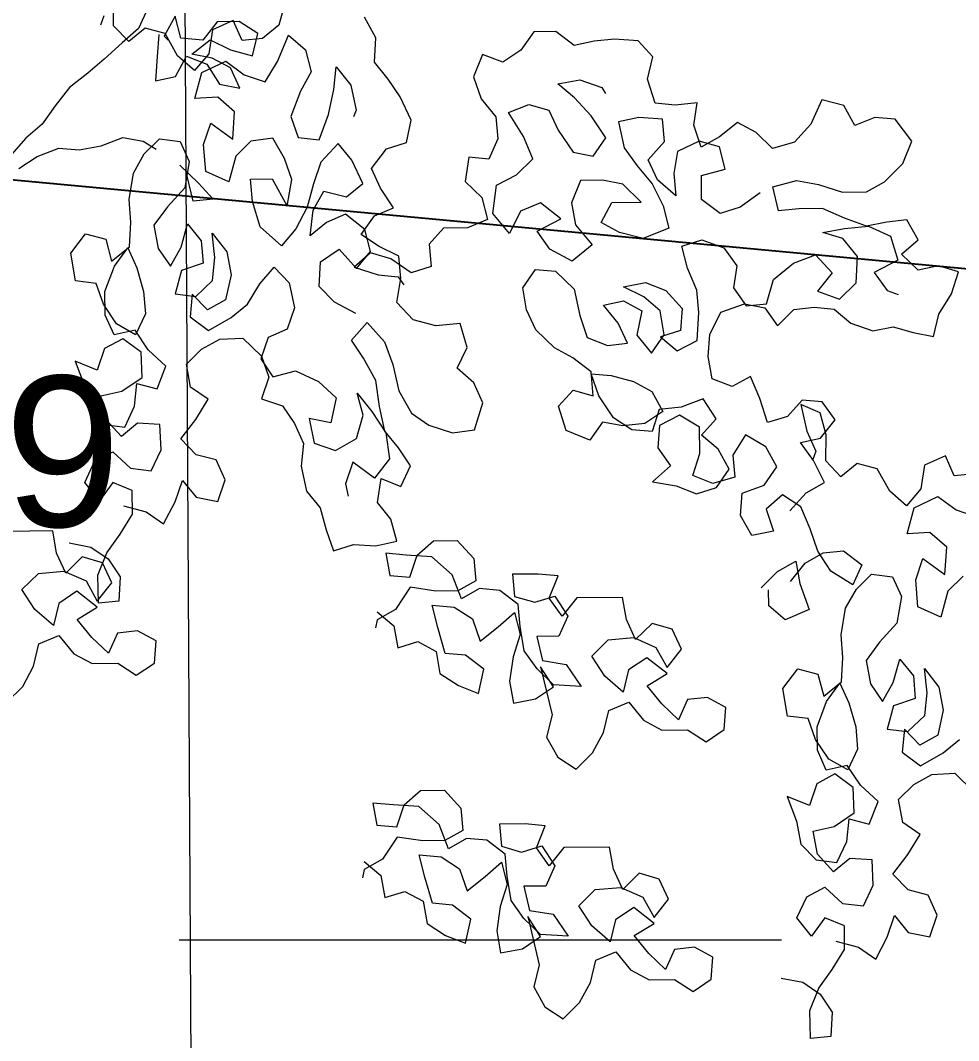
# Model space of a CAD drawing. Header units: millimetres. Extents: x 318905 to 439572, y -5133 to 105868.
# Drawn here: x 352331 to 353577, y 2795 to 4151 of the extents above; entities that cross this region are included whole.
import ezdxf

# ---------------------------------------------------------------- set-up
doc = ezdxf.new("R2010")
doc.units = ezdxf.units.MM
doc.header["$MEASUREMENT"] = 0
doc.linetypes.add('AStair_dashed', pattern=[1800, 800, -1000])
doc.layers.add('0_Stylo_No__98', color=154, linetype='Continuous', lineweight=0)
doc.layers.add('INTI_Etiquettes_Stylo_No__1', color=7, linetype='Continuous', lineweight=5)
doc.layers.add('2D -  Dessin général_Stylo_No__81', color=7, linetype='Continuous', lineweight=13, true_color=0x6a6a6a)
doc.layers.add('INTI_Agencement_Stylo_No__102', color=7, linetype='Continuous', lineweight=0, true_color=0xcccccc)
doc.styles.add('STYLE_GENERE_3', font='')
doc.styles.get('STYLE_GENERE_3').set_extended_font_data('Arial')
doc.dimstyles.new('STYLE_GENERE__1', dxfattribs={"dimtxt": 200, "dimasz": 142.5, "dimexe": 0.18, "dimexo": 500, "dimgap": 0.09, "dimtad": 0, "dimtih": 1, "dimtoh": 1, "dimlfac": 0.001, "dimzin": 0, "dimdsep": 46, "dimtxsty": 'STYLE_GENERE_3', "dimblk": 'ARROWHEAD_6', "dimblk1": 'ARROWHEAD_6', "dimblk2": 'ARROWHEAD_6', "dimcen": 0.09, "dimclrd": 154, "dimclre": 154, "dimclrt": 154, "dimazin": 0, "dimtfac": 1, "dimtdec": 4, "dimtmove": 0, "dimatfit": 3, "dimfxl": 0, "dimtolj": 1, "dimtzin": 0, "dimarcsym": 0})
doc.dimstyles.new('STYLE_GENERE__3', dxfattribs={"dimtxt": 0.18, "dimasz": 182.4, "dimexe": 0.18, "dimexo": 0.0625, "dimgap": 0.09, "dimtad": 0, "dimtih": 1, "dimtoh": 1, "dimdec": 4, "dimzin": 0, "dimdsep": 46, "dimcen": 0.09, "dimadec": 0, "dimazin": 0, "dimtfac": 1, "dimtdec": 4, "dimtmove": 0, "dimatfit": 3, "dimldrblk": 'ARROWHEAD_5', "dimfxl": 0, "dimtolj": 1, "dimtzin": 0, "dimarcsym": 0})

# ---------------------------------------------------------------- blocks, each defined once
blk = doc.blocks.new('arbre6[1]', base_point=(351659.1, -542.5))
at = {"layer": 'INTI_Agencement_Stylo_No__102', "linetype": 'Continuous'}
for p, q in [((352454.5, 4143.6), (352455, 4178.5)), ((352682.4, 4175), (352674, 4144.2)), ((352499.8, 4166.8), (352487.8, 4139.9)), ((352441.5, 4156.8), (352437, 4144.3)), ((352536.3, 4156.4), (352521.9, 4129.5)), ((352543.9, 4127), (352536.3, 4156.4)), ((352592.3, 4148.9), (352573.1, 4124.6)), ((352613.4, 4150.4), (352586, 4138.2)), ((352621.5, 4149.1), (352592.3, 4148.9)), ((352625.3, 4123.9), (352613.4, 4150.4)), ((352646, 4133.3), (352621.5, 4149.1)), ((352803, 4127.7), (352787.8, 4155.1)), ((352474.7, 4122.7), (352454.5, 4143.6)), ((352487.8, 4139.9), (352466.1, 4121)), ((352496.3, 4140.4), (352474.7, 4122.7)), ((352523, 4133.3), (352496.3, 4140.4)), ((352586, 4138.2), (352580.9, 4106.4)), ((352674, 4144.2), (352652.4, 4126.5)), ((353012.6, 4135.5), (352995.7, 4111.3)), ((353041.8, 4135.8), (353012.6, 4135.5)), ((353066.2, 4117.3), (353041.8, 4135.8)), ((352466.1, 4121), (352441.9, 4099.3)), ((352514.6, 4132.1), (352512.4, 4102.6)), ((352521.9, 4129.5), (352526.9, 4124.2)), ((352539.6, 4103.7), (352523, 4133.3)), ((352573.1, 4124.6), (352543.9, 4127)), ((352558.6, 4105.7), (352582.8, 4124.7)), ((352582.8, 4124.7), (352609.7, 4111.6)), ((352652.4, 4126.5), (352625.3, 4123.9)), ((352638.9, 4103.8), (352646, 4133.3)), ((352672.3, 4096), (352687, 4131)), ((352687, 4131), (352709.3, 4111.5)), ((352801.2, 4095.1), (352803, 4127.7)), ((353092.9, 4122.9), (353066.2, 4117.3)), ((353119.7, 4125.8), (353092.9, 4122.9)), ((353151.3, 4123.4), (353119.7, 4125.8)), ((353170.9, 4102.2), (353151.3, 4123.4)), ((352609.7, 4111.6), (352638.9, 4103.8)), ((352709.3, 4111.5), (352717.1, 4082.2)), ((352995.7, 4111.3), (352971.5, 4095)), ((352441.9, 4099.3), (352420.1, 4080.4)), ((352512.4, 4102.6), (352510.2, 4070.5)), ((352536.9, 4076.1), (352551.3, 4103)), ((352561.9, 4084.2), (352539.6, 4103.7)), ((352551.3, 4103), (352578.2, 4092.5)), ((352585.4, 4100.6), (352558.6, 4105.7)), ((352580.9, 4106.4), (352561.9, 4084.2)), ((352571.9, 4081.5), (352603.5, 4096.6)), ((352609.8, 4087.5), (352585.4, 4100.6)), ((352603.5, 4096.6), (352627.8, 4078.5)), ((352655.9, 4069.2), (352672.3, 4096)), ((352819.4, 4072.8), (352801.2, 4095.1)), ((352944.7, 4105.5), (352932.7, 4075.9)), ((352971.5, 4095), (352944.7, 4105.5)), ((353163.9, 4072.7), (353170.9, 4102.2)), ((352420.1, 4080.4), (352396, 4061.4)), ((352562.6, 4047), (352571.9, 4081.5)), ((352578.2, 4092.5), (352595.4, 4065.9)), ((352622.2, 4060.8), (352609.8, 4087.5)), ((352717.1, 4082.2), (352702.7, 4056.8)), ((352747.3, 4058.7), (352750.4, 4089)), ((352750.4, 4089), (352769.8, 4064.4)), ((352510.2, 4070.5), (352536.9, 4076.1)), ((352627.8, 4078.5), (352655.9, 4069.2)), ((352835.4, 4049.1), (352819.4, 4072.8)), ((352932.7, 4075.9), (352942.7, 4046.6)), ((353044.7, 4066.2), (353073.9, 4071.8)), ((353066.8, 4047.7), (353044.7, 4066.2)), ((353073.9, 4071.8), (353103.1, 4061.4)), ((353173.8, 4040.6), (353163.9, 4072.7)), ((352396, 4061.4), (352376.7, 4037.2)), ((352595.4, 4065.9), (352622.2, 4060.8)), ((352702.7, 4056.8), (352690.1, 4023.2)), ((352740.1, 4025.5), (352747.3, 4058.7)), ((352769.8, 4064.4), (352776.8, 4031.5)), ((353103.1, 4061.4), (353108.1, 4053.4)), ((352593.1, 4048.7), (352562.6, 4047)), ((352615.3, 4029.2), (352593.1, 4048.7)), ((352849.9, 4018), (352835.4, 4049.1)), ((352942.7, 4046.6), (352962.3, 4022.6)), ((352979.3, 4028.2), (353006, 4039.1)), ((353006, 4039.1), (353032.8, 4031.3)), ((353088.8, 4023.8), (353066.8, 4047.7)), ((353200.6, 4038.2), (353173.8, 4040.6)), ((353229.8, 4041.1), (353200.6, 4038.2)), ((353225.1, 4011.6), (353229.8, 4041.1)), ((353395.2, 4045.3), (353380.8, 4013)), ((353424.4, 4037.5), (353395.2, 4045.3)), ((352376.7, 4037.2), (352359.8, 4012.9)), ((352612.8, 3992.9), (352615.3, 4029.2)), ((352727.5, 3991.9), (352740.1, 4025.5)), ((352776.8, 4031.5), (352773.1, 4022.7)), ((352999, 3996.2), (352979.3, 4028.2)), ((353032.8, 4031.3), (353045.2, 4004.7)), ((353439.2, 4010.9), (353424.4, 4037.5)), ((352359.8, 4012.9), (352338.1, 3994)), ((352574, 3985.6), (352583.8, 4014.2)), ((352583.8, 4014.2), (352612.8, 3992.9)), ((352690.1, 4023.2), (352699.9, 3995.3)), ((352843.5, 3988.6), (352849.9, 4018)), ((352962.3, 4022.6), (352965, 3993.2)), ((353108.5, 3994.5), (353088.8, 4023.8)), ((353152.1, 4021.7), (353125.4, 4016.1)), ((353125.4, 4016.1), (353132.9, 3981.4)), ((353183.7, 4019.3), (353152.1, 4021.7)), ((353186.4, 3989.9), (353183.7, 4019.3)), ((353283.5, 4014.8), (353259.3, 3995.9)), ((353307.9, 4001.7), (353283.5, 4014.8)), ((353380.8, 4013), (353359.1, 3988.8)), ((353465.9, 4021.8), (353439.2, 4010.9)), ((353492.7, 4019.4), (353465.9, 4021.8)), ((353514.8, 3990.2), (353492.7, 4019.4)), ((353045.2, 4004.7), (353064.9, 3975.4)), ((353235.1, 3982.3), (353225.1, 4011.6)), ((353330, 3980.5), (353307.9, 4001.7)), ((352338.1, 3994), (352318.8, 3972.4)), ((352437.9, 3984.2), (352467, 3995.2)), ((352467, 3995.2), (352493.8, 3990.1)), ((352493.8, 3990.1), (352510.9, 3979.5)), ((352495.3, 3973.3), (352515.5, 3993.2)), ((352515.5, 3993.2), (352543.1, 3989.9)), ((352543.1, 3989.9), (352555, 3963.4)), ((352576.9, 3949.8), (352574, 3985.6)), ((352637, 3990.4), (352616.7, 3970.5)), ((352666.1, 3994.4), (352637, 3990.4)), ((352681.4, 3967.1), (352666.1, 3994.4)), ((352699.9, 3995.3), (352727.5, 3991.9)), ((352753, 3987.1), (352729.9, 3962.1)), ((352771.1, 3964.8), (352753, 3987.1)), ((352816.9, 3980), (352843.5, 3988.6)), ((352965, 3993.2), (352953, 3966.4)), ((353011.4, 3966.9), (352999, 3996.2)), ((353091.7, 3970.3), (353108.5, 3994.5)), ((353164.7, 3965.6), (353186.4, 3989.9)), ((353232.6, 3990.3), (353203.5, 3976.6)), ((353259.4, 3982.5), (353232.6, 3990.3)), ((353259.3, 3995.9), (353235.1, 3982.3)), ((353359.1, 3988.8), (353330, 3980.5)), ((353502.8, 3960.6), (353514.8, 3990.2)), ((352352.9, 3970), (352382, 3981)), ((352382, 3981), (352408.7, 3978.6)), ((352408.7, 3978.6), (352437.9, 3984.2)), ((352480.9, 3947.9), (352495.3, 3973.3)), ((352797.1, 3954.1), (352816.9, 3980)), ((353064.9, 3975.4), (353091.7, 3970.3)), ((353132.9, 3981.4), (353150.1, 3957.4)), ((353203.5, 3976.6), (353198.9, 3947.2)), ((353266.9, 3953.1), (353259.4, 3982.5)), ((352328.7, 3953.8), (352352.9, 3970)), ((352542.7, 3958.4), (352567.2, 3934.5)), ((352555, 3963.4), (352549.1, 3928)), ((352616.7, 3970.5), (352607.4, 3936)), ((352691.3, 3939.2), (352681.4, 3967.1)), ((352729.9, 3962.1), (352720.1, 3933.5)), ((352785.6, 3933.8), (352771.1, 3964.8)), ((352926.3, 3968.8), (352921.6, 3936.6)), ((352953, 3966.4), (352926.3, 3968.8)), ((352989.7, 3945.3), (353011.4, 3966.9)), ((353177, 3938.9), (353164.7, 3965.6)), ((353478.7, 3936.3), (353502.8, 3960.6)), ((352475, 3912.5), (352480.9, 3947.9)), ((352560.1, 3910.4), (352550, 3953.1)), ((352607.4, 3936), (352576.9, 3949.8)), ((352809, 3927.6), (352797.1, 3954.1)), ((352963, 3931.6), (352989.7, 3945.3)), ((353150.1, 3957.4), (353169.8, 3933.5)), ((353198.9, 3947.2), (353201.5, 3917.7)), ((353235.4, 3944.8), (353266.9, 3953.1)), ((353235.6, 3912.7), (353235.4, 3944.8)), ((352567.2, 3934.5), (352586.8, 3913.3)), ((352636.6, 3939.9), (352665, 3940.3)), ((352639, 3910.1), (352636.6, 3939.9)), ((352665, 3940.3), (352685.3, 3903.8)), ((352685.3, 3903.8), (352691.3, 3939.2)), ((352720.1, 3933.5), (352711.6, 3902.7)), ((352764.1, 3916.1), (352785.6, 3933.8)), ((352921.6, 3936.6), (352943.7, 3915.4)), ((352958.4, 3894.1), (352963, 3931.6)), ((353074.9, 3938), (353062.9, 3908.5)), ((353104.1, 3938.3), (353074.9, 3938)), ((353130.9, 3933.2), (353104.1, 3938.3)), ((353155.4, 3909.3), (353130.9, 3933.2)), ((353169.8, 3933.5), (353184.6, 3904.2)), ((353201.5, 3917.7), (353177, 3938.9)), ((353330.4, 3929.6), (353361.9, 3937.9)), ((353361.9, 3937.9), (353391.1, 3932.8)), ((353391.1, 3932.8), (353422.8, 3922.4)), ((353454.5, 3922.7), (353478.7, 3936.3)), ((352549.1, 3928), (352526, 3902.9)), ((352719.6, 3898.6), (352734, 3924)), ((352734, 3924), (352764.1, 3916.1)), ((352826.4, 3901.6), (352809, 3927.6)), ((353313.4, 3921.4), (353286.8, 3902.5)), ((353337.9, 3897.6), (353330.4, 3929.6)), ((353422.8, 3922.4), (353454.5, 3922.7)), ((352477.3, 3882.6), (352475, 3912.5)), ((352586.8, 3913.3), (352560.1, 3910.4)), ((352649.3, 3876.3), (352639, 3910.1)), ((352943.7, 3915.4), (352951.2, 3886)), ((353021.6, 3908.1), (352994.9, 3897.1)), ((353048.5, 3886.9), (353021.6, 3908.1)), ((353062.9, 3908.5), (353068, 3879.1)), ((353102, 3882), (353116.4, 3908.9)), ((353116.4, 3908.9), (353155.4, 3909.3)), ((353184.6, 3904.2), (353192.1, 3874.8)), ((353260.1, 3894.2), (353235.6, 3912.7)), ((352526, 3902.9), (352508.2, 3878.4)), ((352711.6, 3902.7), (352696.4, 3873.6)), ((352715.7, 3864.6), (352719.6, 3898.6)), ((352762.6, 3893.1), (352737.3, 3882.3)), ((352788.2, 3872.8), (352762.6, 3893.1)), ((352783.3, 3866.3), (352801, 3890.8)), ((352801, 3890.8), (352826.4, 3901.6)), ((352980.5, 3867.6), (352958.4, 3894.1)), ((352994.9, 3897.1), (352980.5, 3867.6)), ((353286.8, 3902.5), (353260.1, 3894.2)), ((353364.6, 3900.5), (353337.9, 3897.6)), ((353396.2, 3900.8), (353364.6, 3900.5)), ((353425.5, 3887.7), (353396.2, 3900.8)), ((352475.5, 3850), (352477.3, 3882.6)), ((352508.2, 3878.4), (352513.9, 3847.7)), ((352544.4, 3849.4), (352552.9, 3880.3)), ((352552.9, 3880.3), (352571, 3858)), ((352737.3, 3882.3), (352715.7, 3864.6)), ((352951.2, 3886), (352924.5, 3875.1)), ((353017, 3870.6), (353048.5, 3886.9)), ((353068, 3879.1), (353090.1, 3852.5)), ((353126.5, 3868.9), (353102, 3882)), ((353454.8, 3877.2), (353425.5, 3887.7)), ((353425.6, 3874.3), (353457.2, 3877.2)), ((353481.5, 3882.8), (353454.8, 3877.2)), ((353457.2, 3877.2), (353486.5, 3864.1)), ((353508.3, 3885.7), (353481.5, 3882.8)), ((353523.1, 3859.1), (353508.3, 3885.7)), ((352397.6, 3841.4), (352417.4, 3867.3)), ((352417.4, 3867.3), (352444.2, 3860.2)), ((352589.2, 3835.7), (352585.5, 3867.8)), ((352585.5, 3867.8), (352604.9, 3843.2)), ((352677.5, 3851.3), (352649.3, 3876.3)), ((352696.4, 3873.6), (352677.5, 3851.3)), ((352806.4, 3850.5), (352783.3, 3866.3)), ((352796, 3843.5), (352788.2, 3872.8)), ((352892.9, 3874.8), (352873.6, 3853.2)), ((352924.5, 3875.1), (352892.9, 3874.8)), ((353034.2, 3846.6), (353017, 3870.6)), ((353158.2, 3861.1), (353126.5, 3868.9)), ((353192.1, 3874.8), (353158.2, 3861.1)), ((353396.5, 3868.7), (353425.6, 3874.3)), ((353423.3, 3860.9), (353396.5, 3868.7)), ((353486.5, 3864.1), (353496.5, 3832.1)), ((352444.2, 3860.2), (352451.9, 3831)), ((352451.9, 3831), (352475.5, 3850)), ((352530, 3824), (352544.4, 3849.4)), ((352571, 3858), (352573.4, 3828.2)), ((352833.6, 3837.4), (352806.4, 3850.5)), ((352873.6, 3853.2), (352876.3, 3823.8)), ((353090.1, 3852.5), (353063.5, 3830.8)), ((353209.3, 3850.9), (353236, 3859.2)), ((353216.8, 3821.5), (353209.3, 3850.9)), ((353236, 3859.2), (353265.3, 3848.7)), ((353442.9, 3837), (353423.3, 3860.9)), ((353501.3, 3840.2), (353523.1, 3859.1)), ((352403.8, 3804.7), (352397.6, 3841.4)), ((352455.8, 3824.1), (352473.5, 3848.6)), ((352473.5, 3848.6), (352485.4, 3822.1)), ((352513.9, 3847.7), (352530, 3824)), ((352604.9, 3843.2), (352610.6, 3812.5)), ((352729.4, 3829.9), (352754.3, 3846.7)), ((352754.3, 3846.7), (352777, 3821.2)), ((352795.8, 3841.8), (352774.1, 3822.9)), ((352777, 3821.2), (352796, 3843.5)), ((352822.7, 3834), (352795.8, 3841.8)), ((352836, 3807.6), (352833.6, 3837.4)), ((353063.5, 3830.8), (353034.2, 3846.6)), ((353265.3, 3848.7), (353282.5, 3824.8)), ((353357.9, 3828.2), (353387, 3839.1)), ((353387, 3839.1), (353409.1, 3815.2)), ((353440.8, 3802.1), (353442.9, 3837)), ((353523.4, 3818.9), (353501.3, 3840.2)), ((352443.1, 3790.5), (352455.8, 3824.1)), ((352573.4, 3828.2), (352544.7, 3818.2)), ((352586.1, 3805.3), (352589.2, 3835.7)), ((352648.7, 3800.5), (352667.7, 3822.8)), ((352667.7, 3822.8), (352687.9, 3801.9)), ((352727.6, 3797.3), (352729.4, 3829.9)), ((352774.1, 3822.9), (352805.8, 3812.5)), ((352849.6, 3815.5), (352822.7, 3834)), ((352876.3, 3823.8), (352849.6, 3815.5)), ((353282.5, 3824.8), (353277.8, 3795.3)), ((353331.3, 3806.5), (353357.9, 3828.2)), ((353496.5, 3832.1), (353465, 3815.7)), ((353550.1, 3824.5), (353523.4, 3818.9)), ((353576.9, 3816.7), (353550.1, 3824.5)), ((352485.4, 3822.1), (352494.4, 3790.6)), ((352544.7, 3818.2), (352536.2, 3787.4)), ((352610.6, 3812.5), (352603.4, 3779.4)), ((352805.8, 3812.5), (352832.6, 3810)), ((352832.6, 3810), (352839.9, 3799.4)), ((352998.1, 3795.5), (353014.9, 3819.7)), ((353014.9, 3819.7), (353041.7, 3817.3)), ((353041.7, 3817.3), (353066.2, 3793.4)), ((353229.2, 3792.2), (353216.8, 3821.5)), ((353409.1, 3815.2), (353389.8, 3791)), ((353465, 3815.7), (353482.2, 3791.8)), ((353567.4, 3787.2), (353576.9, 3816.7)), ((352431.3, 3801.3), (352403.8, 3804.7)), ((352441.2, 3773.5), (352431.3, 3801.3)), ((352563.8, 3784), (352586.1, 3805.3)), ((352632.3, 3773.7), (352648.7, 3800.5)), ((352687.9, 3801.9), (352694.9, 3768.9)), ((352747.8, 3776.4), (352727.6, 3797.3)), ((352830.8, 3775.9), (352836, 3807.6)), ((353003.2, 3766.1), (352998.1, 3795.5)), ((353131.9, 3796.7), (353161, 3802.3)), ((353158.7, 3783.5), (353131.9, 3796.7)), ((353161, 3802.3), (353187.9, 3791.8)), ((353277.8, 3795.3), (353295, 3771.4)), ((353321.8, 3774.3), (353331.3, 3806.5)), ((353419, 3780.5), (353440.8, 3802.1)), ((352443.4, 3759.2), (352443.1, 3790.5)), ((352494.4, 3790.6), (352496.8, 3760.8)), ((352536.2, 3787.4), (352563.8, 3784)), ((352559.1, 3787.1), (352556.1, 3756.8)), ((352579.4, 3766.3), (352559.1, 3787.1)), ((353066.2, 3793.4), (353073.8, 3758.7)), ((353180.8, 3765), (353158.7, 3783.5)), ((353187.9, 3791.8), (353209.9, 3767.9)), ((353231.9, 3762.8), (353229.2, 3792.2)), ((353389.8, 3791), (353419, 3780.5)), ((353482.2, 3791.8), (353496.8, 3786.6)), ((353550.6, 3760.3), (353567.4, 3787.2)), ((352458.5, 3747.5), (352441.2, 3773.5)), ((352603.4, 3779.4), (352579.4, 3766.3)), ((352610.7, 3756), (352632.3, 3773.7)), ((352694.9, 3768.9), (352685.1, 3740.3)), ((352776.3, 3761.1), (352747.8, 3776.4)), ((352852.3, 3752.7), (352830.8, 3775.9)), ((353105.3, 3772.3), (353132, 3777.9)), ((353124.9, 3748.4), (353105.3, 3772.3)), ((353132, 3777.9), (353156.4, 3764.8)), ((353261.1, 3763), (353292.6, 3774)), ((353292.6, 3774), (353319.4, 3768.9)), ((353295, 3771.4), (353321.8, 3774.3)), ((353319.4, 3768.9), (353336.6, 3745)), ((353358.3, 3766.6), (353385.1, 3769.5)), ((353385.1, 3769.5), (353411.8, 3767.1)), ((352455.3, 3732.8), (352443.4, 3759.2)), ((352496.8, 3760.8), (352483.7, 3733.1)), ((352556.1, 3756.8), (352580.4, 3738.7)), ((352580.4, 3738.7), (352610.7, 3756)), ((353015.5, 3739.4), (353003.2, 3766.1)), ((353073.8, 3758.7), (353083.7, 3729.3)), ((353156.4, 3764.8), (353149.4, 3732.6)), ((353185.9, 3732.9), (353180.8, 3765)), ((353209.9, 3767.9), (353207.7, 3738.5)), ((353229.7, 3725.3), (353231.9, 3762.8)), ((353246.7, 3733.5), (353261.1, 3763)), ((353336.6, 3745), (353358.3, 3766.6)), ((353411.8, 3767.1), (353433.9, 3748.5)), ((353543.5, 3730.8), (353550.6, 3760.3)), ((352483.7, 3733.1), (352458.5, 3747.5)), ((352770.4, 3725.7), (352791.4, 3749.3)), ((352791.4, 3749.3), (352814.2, 3723.8)), ((352882.4, 3744.8), (352852.3, 3752.7)), ((352914.9, 3747.9), (352882.4, 3744.8)), ((352924, 3716.3), (352914.9, 3747.9)), ((353137.3, 3721.8), (353124.9, 3748.4)), ((353433.9, 3748.5), (353463.1, 3738.1)), ((353463.1, 3738.1), (353489.9, 3743.7)), ((353489.9, 3743.7), (353516.7, 3735.9)), ((352466.6, 3727.8), (352442.6, 3714.7)), ((352483.2, 3739), (352455.3, 3732.8)), ((352491, 3709.7), (352466.6, 3727.8)), ((352500.6, 3713.1), (352483.2, 3739)), ((352595.6, 3727), (352626, 3728.7)), ((352626, 3728.7), (352650.8, 3704.6)), ((352659.8, 3729.5), (352650, 3700.9)), ((352685.1, 3740.3), (352659.8, 3729.5)), ((353040, 3715.5), (353015.5, 3739.4)), ((353083.7, 3729.3), (353110.6, 3718.8)), ((353149.4, 3732.6), (353169, 3708.7)), ((353169, 3708.7), (353185.9, 3732.9)), ((353207.7, 3738.5), (353181, 3730.2)), ((353181, 3730.2), (353203.1, 3711.7)), ((353244.5, 3704), (353246.7, 3733.5)), ((353516.7, 3735.9), (353543.5, 3730.8)), ((352442.6, 3714.7), (352432.8, 3686.1)), ((352551.2, 3693.9), (352571.5, 3713.8)), ((352571.5, 3713.8), (352595.6, 3727)), ((352786.4, 3702), (352770.4, 3725.7)), ((352814.2, 3723.8), (352825.3, 3693.7)), ((352910.9, 3688.6), (352924, 3716.3)), ((353064.5, 3702.4), (353040, 3715.5)), ((353110.6, 3718.8), (353137.3, 3721.8)), ((353203.1, 3711.7), (353229.7, 3725.3)), ((352492.6, 3676.2), (352491, 3709.7)), ((352524.1, 3691.3), (352500.6, 3713.1)), ((352650, 3700.9), (352666.1, 3677.2)), ((352650.8, 3704.6), (352660.7, 3676.7)), ((352803, 3672.3), (352786.4, 3702)), ((353088.9, 3683.9), (353064.5, 3702.4)), ((353249.6, 3674.6), (353244.5, 3704)), ((352432.8, 3686.1), (352403.5, 3697.8)), ((352403.5, 3697.8), (352415.9, 3665.3)), ((352512.3, 3661.3), (352524.1, 3691.3)), ((352556.9, 3663.2), (352551.2, 3693.9)), ((352825.3, 3693.7), (352833.6, 3658.4)), ((352933.2, 3669.2), (352910.9, 3688.6)), ((352465.6, 3658), (352492.6, 3676.2)), ((352660.7, 3676.7), (352650.9, 3648.1)), ((352666.1, 3677.2), (352696.1, 3684.9)), ((352696.1, 3684.9), (352726.7, 3671)), ((353091.6, 3651.8), (353088.9, 3683.9)), ((353098.9, 3651.8), (353089, 3681.2)), ((353089, 3681.2), (353115.7, 3678.7)), ((353115.7, 3678.7), (353145, 3671)), ((353276.4, 3664.1), (353249.6, 3674.6)), ((353300.6, 3677.7), (353276.4, 3664.1)), ((353313, 3648.4), (353300.6, 3677.7)), ((352415.9, 3665.3), (352421.6, 3634.6)), ((352482.5, 3638), (352485.5, 3668.4)), ((352485.5, 3668.4), (352512.3, 3661.3)), ((352580, 3647.4), (352556.9, 3663.2)), ((352726.7, 3671), (352750.2, 3649.2)), ((352807.9, 3637.9), (352803, 3672.3)), ((352945.1, 3642.7), (352933.2, 3669.2)), ((353145, 3671), (353169.4, 3657.8)), ((352437.7, 3651.8), (352465.6, 3658)), ((352443.4, 3621.1), (352437.7, 3651.8)), ((352563.6, 3620.6), (352580, 3647.4)), ((352650.9, 3648.1), (352679, 3638.8)), ((352750.2, 3649.2), (352743, 3616.1)), ((352785.9, 3626.2), (352778.1, 3655.5)), ((352778.1, 3655.5), (352797.5, 3630.9)), ((352833.6, 3658.4), (352850.1, 3628.8)), ((353045.5, 3638), (353064.8, 3659.5)), ((353064.8, 3659.5), (353091.6, 3651.8)), ((353118.6, 3622.6), (353098.9, 3651.8)), ((353169.4, 3657.8), (353184.2, 3631.2)), ((353237.6, 3647.7), (353208.5, 3636.8)), ((353254.8, 3621.1), (353237.6, 3647.7)), ((353323, 3616.4), (353313, 3648.4)), ((353369, 3646.2), (353349.7, 3624.6)), ((353395.7, 3643.8), (353369, 3646.2)), ((352421.6, 3634.6), (352441.8, 3613.7)), ((352469.4, 3610.3), (352482.5, 3638)), ((352679, 3638.8), (352695, 3615.1)), ((352814.9, 3605), (352807.9, 3637.9)), ((352933.8, 3606.7), (352945.1, 3642.7)), ((353055.5, 3605.9), (353045.5, 3638)), ((353179.3, 3633.8), (353169.8, 3604.3)), ((353208.5, 3636.8), (353179.3, 3633.8)), ((353393.2, 3629.5), (353367.3, 3640.2)), ((353367.3, 3640.2), (353375.5, 3605)), ((353412.9, 3619.9), (353395.7, 3643.8)), ((352464.9, 3597.9), (352443.4, 3621.1)), ((352543.8, 3594.6), (352563.6, 3620.6)), ((352743, 3616.1), (352714.2, 3621.8)), ((352714.2, 3621.8), (352721.1, 3588.8)), ((352777.4, 3595.4), (352785.9, 3626.2)), ((352797.5, 3630.9), (352816.1, 3602.7)), ((352850.1, 3628.8), (352873.2, 3612.9)), ((353143, 3606.7), (353118.6, 3622.6)), ((353184.2, 3631.2), (353160, 3614.9)), ((353206.1, 3626), (353179.5, 3612.4)), ((353233, 3610.2), (353206.1, 3626)), ((353235.5, 3599.5), (353254.8, 3621.1)), ((353349.7, 3624.6), (353323, 3616.4)), ((353401, 3600.2), (353393.2, 3629.5)), ((353393.7, 3595.6), (353412.9, 3619.9)), ((352441.8, 3613.7), (352469.4, 3610.3)), ((352486.4, 3615.6), (352464.9, 3597.9)), ((352516.1, 3613.6), (352486.4, 3615.6)), ((352517.6, 3580.1), (352516.1, 3613.6)), ((352695, 3615.1), (352707, 3588.6)), ((352873.2, 3612.9), (352904.6, 3602.7)), ((352904.6, 3602.7), (352933.8, 3606.7)), ((353087.2, 3592.8), (353055.5, 3605.9)), ((353104, 3617.1), (353087.2, 3592.8)), ((353130.8, 3612), (353104, 3617.1)), ((353160, 3614.9), (353130.8, 3612)), ((353169.8, 3604.3), (353143, 3606.7)), ((353179.5, 3612.4), (353177.3, 3582.9)), ((353233.3, 3575.4), (353233, 3610.2)), ((352564, 3573.7), (352543.8, 3594.6)), ((352749.2, 3579.4), (352777.4, 3595.4)), ((352833, 3582.7), (352814.9, 3605)), ((352816.1, 3602.7), (352821, 3568.3)), ((353257.5, 3581), (353235.5, 3599.5)), ((353293.9, 3600.1), (353277.1, 3573.1)), ((353320.8, 3584.2), (353293.9, 3600.1)), ((353366.9, 3590), (353393.7, 3595.6)), ((353375.5, 3605), (353387.4, 3578.5)), ((353400.5, 3565.3), (353401, 3600.2)), ((352504.5, 3552.4), (352517.6, 3580.1)), ((352707, 3588.6), (352703.9, 3558.3)), ((352721.1, 3588.8), (352749.2, 3579.4)), ((352849.1, 3559), (352833, 3582.7)), ((353177.3, 3582.9), (353194.5, 3559)), ((353272.3, 3554.4), (353257.5, 3581)), ((353335.6, 3557.6), (353320.8, 3584.2)), ((353384.2, 3566.1), (353366.9, 3590)), ((353387.4, 3578.5), (353382.9, 3566)), ((352429.3, 3564.5), (352453.4, 3577.6)), ((352453.4, 3577.6), (352477, 3555.8)), ((352590.8, 3566.7), (352564, 3573.7)), ((352602.7, 3540.2), (352590.8, 3566.7)), ((352821, 3568.3), (352801.3, 3542.4)), ((353223.8, 3545.9), (353233.3, 3575.4)), ((353277.1, 3573.1), (353279.7, 3543.7)), ((353399, 3536.8), (353384.2, 3566.1)), ((353420.7, 3544.4), (353400.5, 3565.3)), ((353559.4, 3572.1), (353531.9, 3559.9)), ((353571.3, 3545.6), (353559.4, 3572.1)), ((352416.2, 3536.8), (352429.3, 3564.5)), ((352477, 3555.8), (352504.5, 3552.4)), ((352703.9, 3558.3), (352710.9, 3525.3)), ((352772.3, 3563.6), (352762.5, 3535.1)), ((352801.3, 3542.4), (352772.3, 3563.6)), ((352836, 3531.3), (352849.1, 3559)), ((353194.5, 3559), (353170.3, 3537.4)), ((353255.5, 3530.1), (353272.3, 3554.4)), ((353318.7, 3533.4), (353335.6, 3557.6)), ((353442.2, 3562.1), (353420.7, 3544.4)), ((353469, 3555), (353442.2, 3562.1)), ((353485.5, 3525.4), (353469, 3555)), ((353531.9, 3559.9), (353526.8, 3528.1)), ((352536.2, 3511), (352546, 3539.6)), ((352546, 3539.6), (352564.1, 3517.3)), ((352592.9, 3511.6), (352602.7, 3540.2)), ((352804.9, 3510.3), (352810, 3542)), ((352810, 3542), (352836, 3531.3)), ((353250.6, 3535.4), (353223.8, 3545.9)), ((353279.7, 3543.7), (353250.6, 3535.4)), ((353598.4, 3548.2), (353571.3, 3545.6)), ((352435.6, 3512.2), (352416.2, 3536.8)), ((352453.4, 3536.7), (352435.6, 3512.2)), ((352479.3, 3526), (352453.4, 3536.7)), ((352479.6, 3494.8), (352479.3, 3526)), ((352710.9, 3525.3), (352729, 3503)), ((352762.5, 3535.1), (352766, 3518.6)), ((353170.3, 3537.4), (353202, 3532.3)), ((353202, 3532.3), (353228.8, 3521.8)), ((353228.8, 3521.8), (353255.5, 3530.1)), ((353289.6, 3522.4), (353318.7, 3533.4)), ((353374.7, 3523.2), (353399, 3536.8)), ((353507.8, 3505.9), (353485.5, 3525.4)), ((353526.8, 3528.1), (353507.8, 3505.9)), ((352521, 3481.9), (352536.2, 3511)), ((352564.1, 3517.3), (352592.9, 3511.6)), ((353287.4, 3492.9), (353289.6, 3522.4)), ((353343.1, 3520.2), (353321.4, 3501.3)), ((353367.6, 3504.4), (353343.1, 3520.2)), ((353353, 3498.9), (353374.7, 3523.2)), ((353517.9, 3503.2), (353549.4, 3518.3)), ((353549.4, 3518.3), (353573.8, 3500.2)), ((352467.8, 3505.7), (352497.9, 3497.7)), ((352497.9, 3497.7), (352521, 3481.9)), ((352729, 3503), (352736.8, 3473.7)), ((352823, 3488), (352804.9, 3510.3)), ((353321.4, 3501.3), (353331.3, 3471.9)), ((353380, 3475), (353367.6, 3504.4)), ((353508.6, 3468.7), (353517.9, 3503.2)), ((353573.8, 3500.2), (353601.8, 3490.8)), ((352463.2, 3468), (352479.6, 3494.8)), ((352830.8, 3458.7), (352823, 3488)), ((353302.2, 3466.3), (353287.4, 3492.9)), ((352373.6, 3472.4), (352312.8, 3471.8)), ((352378.7, 3443), (352373.6, 3472.4)), ((352736.8, 3473.7), (352746.6, 3445.8)), ((353331.3, 3471.9), (353302.2, 3466.3)), ((353389.9, 3445.7), (353380, 3475)), ((353539, 3470.4), (353508.6, 3468.7)), ((353561.3, 3450.9), (353539, 3470.4)), ((352395.3, 3456.7), (352424.1, 3451)), ((352445.4, 3443.4), (352463.2, 3468)), ((352802.9, 3452.4), (352830.8, 3458.7)), ((352857.7, 3440.4), (352879.5, 3459.4)), ((352879.5, 3459.4), (352911.1, 3459.7)), ((352911.1, 3459.7), (352933.2, 3435.8)), ((352391.1, 3416.3), (352378.7, 3443)), ((352424.1, 3451), (352447.2, 3435.2)), ((352433.6, 3413.5), (352445.4, 3443.4)), ((352746.6, 3445.8), (352773.3, 3454.4)), ((352773.3, 3454.4), (352802.9, 3452.4)), ((352843.1, 3440.3), (352816.3, 3442.7)), ((352816.3, 3442.7), (352821.4, 3413.3)), ((353373, 3429.5), (353397.2, 3443.1)), ((353407.1, 3419.1), (353389.9, 3445.7)), ((353397.2, 3443.1), (353424, 3446)), ((353424, 3446), (353448.4, 3427.5)), ((353558.7, 3414.6), (353561.3, 3450.9)), ((352412.8, 3437.9), (352391.1, 3416.3)), ((352439.6, 3430.1), (352412.8, 3437.9)), ((352452, 3403.5), (352439.6, 3430.1)), ((352447.2, 3435.2), (352463.3, 3411.5)), ((352877.2, 3437.9), (352843.1, 3440.3)), ((352848.2, 3410.9), (352857.7, 3440.4)), ((352904.1, 3414.1), (352877.2, 3437.9)), ((352933.2, 3435.8), (352935.8, 3406.3)), ((353336.6, 3418.4), (353360.8, 3432)), ((353353.7, 3405.2), (353373, 3429.5)), ((353360.8, 3432), (353365.9, 3402.6)), ((353520, 3407.3), (353529.7, 3435.9)), ((353529.7, 3435.9), (353558.7, 3414.6)), ((352332.8, 3394.4), (352354.6, 3416)), ((352354.6, 3416), (352388.6, 3419)), ((352388.6, 3419), (352417.9, 3405.9)), ((353314.9, 3396.8), (353336.6, 3418.4)), ((353436.5, 3400.6), (353407.1, 3419.1)), ((353448.4, 3427.5), (353436.5, 3400.6)), ((352417.9, 3405.9), (352432.7, 3379.2)), ((352432.7, 3379.2), (352452, 3403.5)), ((352434.4, 3376.3), (352433.6, 3413.5)), ((352463.3, 3411.5), (352461.5, 3378.9)), ((352821.4, 3413.3), (352848.2, 3410.9)), ((352916.5, 3382.1), (352904.1, 3414.1)), ((352935.8, 3406.3), (352911.6, 3392.7)), ((353018.5, 3415.1), (352984.4, 3414.8)), ((352984.4, 3414.8), (352987.1, 3385.4)), ((353045.2, 3412.7), (353018.5, 3415.1)), ((353033.3, 3383.1), (353045.2, 3412.7)), ((353365.9, 3402.6), (353378.3, 3367.9)), ((353441.2, 3395), (353461.5, 3414.9)), ((353461.5, 3414.9), (353489.1, 3411.6)), ((353489.1, 3411.6), (353501, 3385.1)), ((353522.8, 3371.5), (353520, 3407.3)), ((353582.9, 3412.1), (353562.7, 3392.2)), ((352350.1, 3367.8), (352332.8, 3394.4)), ((352405.8, 3392.4), (352381.6, 3376.1)), ((352432.7, 3371.2), (352405.8, 3392.4)), ((352848.3, 3397.5), (352829.1, 3367.9)), ((352882.4, 3392.5), (352848.3, 3397.5)), ((352911.6, 3392.7), (352882.4, 3392.5)), ((352940.8, 3395.7), (352916.5, 3382.1)), ((352967.5, 3393.3), (352940.8, 3395.7)), ((352992, 3374.7), (352967.5, 3393.3)), ((353324.8, 3372.8), (353324.6, 3394.2)), ((353426.9, 3369.6), (353441.2, 3395)), ((353562.7, 3392.2), (353553.4, 3357.6)), ((352381.6, 3376.1), (352374.5, 3346.6)), ((352461.5, 3378.9), (352434.4, 3376.3)), ((352987.1, 3385.4), (353013.9, 3377.6)), ((353013.9, 3377.6), (353040.6, 3385.9)), ((353050.5, 3359.2), (353033.3, 3383.1)), ((353040.6, 3385.9), (353057.8, 3359.3)), ((353069.8, 3383.5), (353050.5, 3359.2)), ((353130.6, 3384), (353069.8, 3383.5)), ((353135.7, 3354.6), (353130.6, 3384)), ((353501, 3385.1), (353495.1, 3349.7)), ((352374.5, 3346.6), (352350.1, 3367.8)), ((352406.1, 3354.9), (352432.7, 3371.2)), ((352829.1, 3367.9), (352804.8, 3354.3)), ((352804.8, 3365), (352826.8, 3346.5)), ((352885.2, 3344.3), (352877.7, 3373.7)), ((352877.7, 3373.7), (352906.9, 3371.3)), ((352906.9, 3371.3), (352931.3, 3355.5)), ((352965.5, 3345.1), (352987.2, 3364)), ((352987.2, 3364), (352994.7, 3334.6)), ((352994.7, 3345.3), (352992, 3374.7)), ((353346.8, 3354.3), (353324.8, 3372.8)), ((353378.3, 3367.9), (353346.8, 3354.3)), ((353420.9, 3334.2), (353426.9, 3369.6)), ((353553.4, 3357.6), (353522.8, 3371.5)), ((352425.7, 3331), (352406.1, 3354.9)), ((352804.8, 3354.3), (352802.5, 3343.6)), ((352931.3, 3355.5), (352941.3, 3326.1)), ((353057.8, 3359.3), (353045.8, 3332.4)), ((353148, 3328), (353135.7, 3354.6)), ((353169.8, 3349.6), (353148, 3328)), ((353196.6, 3341.8), (353169.8, 3349.6)), ((353495.1, 3349.7), (353471.9, 3324.6)), ((352459.8, 3336.6), (352447.8, 3309.8)), ((352486.5, 3339.6), (352459.8, 3336.6)), ((352510.9, 3326.4), (352486.5, 3339.6)), ((352826.8, 3346.5), (352831.9, 3317.1)), ((352895.2, 3309.6), (352885.2, 3344.3)), ((352941.3, 3326.1), (352965.5, 3345.1)), ((352994.7, 3334.6), (352985.2, 3305.1)), ((352999.8, 3313.2), (352994.7, 3345.3)), ((353208.9, 3315.1), (353196.6, 3341.8)), ((352348.2, 3292.8), (352355.3, 3322.3)), ((352355.3, 3322.3), (352381.9, 3333.3)), ((352381.9, 3333.3), (352401.6, 3309.3)), ((352447.8, 3309.8), (352425.7, 3331)), ((352508.7, 3296.9), (352510.9, 3326.4)), ((352831.9, 3317.1), (352858.6, 3325.4)), ((352858.6, 3325.4), (352883, 3312.2)), ((353045.8, 3332.4), (353016.6, 3332.1)), ((353016.6, 3332.1), (353024.2, 3300.1)), ((353089.8, 3306), (353111.5, 3327.6)), ((353111.5, 3327.6), (353145.6, 3330.6)), ((353145.6, 3330.6), (353174.9, 3317.5)), ((353423.3, 3304.3), (353420.9, 3334.2)), ((353471.9, 3324.6), (353454.2, 3300.1)), ((352401.6, 3309.3), (352426, 3296.2)), ((352883, 3312.2), (352888.1, 3282.8)), ((352922, 3307.2), (352895.2, 3309.6)), ((352946.4, 3288.7), (352922, 3307.2)), ((353017, 3289.3), (352999.8, 3313.2)), ((353174.9, 3317.5), (353189.7, 3290.9)), ((353189.7, 3290.9), (353208.9, 3315.1)), ((352426, 3296.2), (352460.1, 3296.5)), ((352460.1, 3296.5), (352484.5, 3280.7)), ((352484.5, 3280.7), (352508.7, 3296.9)), ((352985.2, 3305.1), (352980.6, 3272.9)), ((353024.2, 3300.1), (353055.8, 3295)), ((353055.8, 3295), (353075.5, 3265.7)), ((353107, 3279.4), (353089.8, 3306)), ((353162.8, 3304), (353138.6, 3287.7)), ((353189.7, 3282.8), (353162.8, 3304)), ((353421.5, 3271.7), (353423.3, 3304.3)), ((353454.2, 3300.1), (353459.9, 3269.4)), ((353490.3, 3271.1), (353498.8, 3302)), ((353498.8, 3302), (353517, 3279.7)), ((352333.8, 3265.9), (352348.2, 3292.8)), ((352888.1, 3282.8), (352912.5, 3267)), ((352939.4, 3256.5), (352946.4, 3288.7)), ((353039, 3268.1), (353017, 3289.3)), ((353039, 3265.4), (353021.8, 3292)), ((353021.8, 3292), (353036.9, 3227.9)), ((353138.6, 3287.7), (353131.5, 3258.2)), ((353163.1, 3266.5), (353189.7, 3282.8)), ((353343.6, 3263.1), (353363.4, 3289)), ((353363.4, 3289), (353390.1, 3281.9)), ((353390.1, 3281.9), (353397.9, 3252.7)), ((353535.1, 3257.4), (353531.5, 3289.5)), ((353531.5, 3289.5), (353550.9, 3264.9)), ((352912.5, 3267), (352939.4, 3256.5)), ((352980.6, 3272.9), (352985.7, 3243.5)), ((353075.5, 3265.7), (353039, 3268.1)), ((353131.5, 3258.2), (353107, 3279.4)), ((353182.7, 3242.6), (353163.1, 3266.5)), ((353397.9, 3252.7), (353421.5, 3271.7)), ((353401.7, 3245.8), (353419.4, 3270.3)), ((353419.4, 3270.3), (353431.3, 3243.8)), ((353459.9, 3269.4), (353476, 3245.7)), ((353476, 3245.7), (353490.3, 3271.1)), ((353517, 3279.7), (353519.3, 3249.9)), ((352312.1, 3244.3), (352333.8, 3265.9)), ((353014.8, 3249.1), (353039, 3265.4)), ((353349.7, 3226.4), (353343.6, 3263.1)), ((353532, 3227), (353535.1, 3257.4)), ((353550.9, 3264.9), (353556.6, 3234.2)), ((352985.7, 3243.5), (353014.8, 3249.1)), ((353112.2, 3234), (353138.9, 3244.9)), ((353138.9, 3244.9), (353158.6, 3221)), ((353204.8, 3221.4), (353182.7, 3242.6)), ((353216.7, 3248.3), (353204.8, 3221.4)), ((353243.5, 3251.2), (353216.7, 3248.3)), ((353267.9, 3238), (353243.5, 3251.2)), ((353389.1, 3212.2), (353401.7, 3245.8)), ((353431.3, 3243.8), (353440.4, 3212.3)), ((353490.6, 3239.9), (353482.1, 3209)), ((353519.3, 3249.9), (353490.6, 3239.9)), ((353036.9, 3227.9), (353029.8, 3198.4)), ((353105.2, 3204.5), (353112.2, 3234)), ((353265.7, 3208.6), (353267.9, 3238)), ((353377.3, 3223), (353349.7, 3226.4)), ((353509.7, 3205.7), (353532, 3227)), ((353556.6, 3234.2), (353549.4, 3201.1)), ((353158.6, 3221), (353183, 3207.8)), ((353387.1, 3195.2), (353377.3, 3223)), ((353090.8, 3177.6), (353105.2, 3204.5)), ((353183, 3207.8), (353217, 3208.1)), ((353217, 3208.1), (353241.5, 3192.3)), ((353241.5, 3192.3), (353265.7, 3208.6)), ((353389.4, 3180.9), (353389.1, 3212.2)), ((353440.4, 3212.3), (353442.8, 3182.4)), ((353482.1, 3209), (353509.7, 3205.7)), ((353505.1, 3208.8), (353502, 3178.5)), ((353525.3, 3187.9), (353505.1, 3208.8)), ((353549.4, 3201.1), (353525.3, 3187.9)), ((353029.8, 3198.4), (353044.6, 3171.8)), ((353404.5, 3169.2), (353387.1, 3195.2)), ((353556.7, 3177.7), (353578.2, 3195.4)), ((353044.6, 3171.8), (353069, 3155.9)), ((353069, 3155.9), (353090.8, 3177.6)), ((353401.3, 3154.5), (353389.4, 3180.9)), ((353442.8, 3182.4), (353429.7, 3154.8)), ((353502, 3178.5), (353526.4, 3160.4)), ((353526.4, 3160.4), (353556.7, 3177.7)), ((353429.2, 3160.7), (353401.3, 3154.5)), ((353429.7, 3154.8), (353404.5, 3169.2)), ((353446.5, 3134.7), (353429.2, 3160.7)), ((353412.6, 3149.5), (353388.5, 3136.4)), ((353437, 3131.4), (353412.6, 3149.5)), ((353517.4, 3135.5), (353541.5, 3148.6)), ((353541.5, 3148.6), (353572, 3150.4)), ((353572, 3150.4), (353596.8, 3126.3)), ((353388.5, 3136.4), (353378.8, 3107.8)), ((353438.5, 3097.9), (353437, 3131.4)), ((353470.1, 3113), (353446.5, 3134.7)), ((353497.2, 3115.6), (353517.4, 3135.5)), ((352840.5, 3108.6), (352862.2, 3127.5)), ((352862.2, 3127.5), (352893.9, 3127.8)), ((352893.9, 3127.8), (352915.9, 3103.9)), ((353378.8, 3107.8), (353349.5, 3119.5)), ((353349.5, 3119.5), (353361.8, 3087)), ((352825.9, 3108.5), (352799.1, 3110.9)), ((352799.1, 3110.9), (352804.2, 3081.5)), ((352860, 3106.1), (352825.9, 3108.5)), ((352831, 3079.1), (352840.5, 3108.6)), ((352886.9, 3082.2), (352860, 3106.1)), ((352915.9, 3103.9), (352918.6, 3074.5)), ((353458.3, 3083), (353470.1, 3113)), ((353502.9, 3084.9), (353497.2, 3115.6)), ((353411.6, 3079.7), (353438.5, 3097.9)), ((352804.2, 3081.5), (352831, 3079.1)), ((352899.3, 3050.2), (352886.9, 3082.2)), ((353001.2, 3083.3), (352967.2, 3083)), ((352967.2, 3083), (352969.8, 3053.5)), ((353028, 3080.8), (353001.2, 3083.3)), ((353016.1, 3051.3), (353028, 3080.8)), ((353361.8, 3087), (353367.6, 3056.3)), ((353383.7, 3073.5), (353411.6, 3079.7)), ((353428.4, 3059.7), (353431.5, 3090.1)), ((353431.5, 3090.1), (353458.3, 3083)), ((353526, 3069.1), (353502.9, 3084.9)), ((352831.1, 3065.7), (352811.8, 3036.1)), ((352865.2, 3060.6), (352831.1, 3065.7)), ((352918.6, 3074.5), (352894.4, 3060.9)), ((352923.5, 3063.8), (352899.3, 3050.2)), ((352950.3, 3061.4), (352923.5, 3063.8)), ((353389.4, 3042.8), (353383.7, 3073.5)), ((353509.5, 3042.3), (353526, 3069.1)), ((352894.4, 3060.9), (352865.2, 3060.6)), ((352974.8, 3042.9), (352950.3, 3061.4)), ((352969.8, 3053.5), (352996.6, 3045.8)), ((352996.6, 3045.8), (353023.3, 3054)), ((353033.3, 3027.4), (353016.1, 3051.3)), ((353023.3, 3054), (353040.6, 3027.4)), ((353052.6, 3051.6), (353033.3, 3027.4)), ((353113.4, 3052.2), (353052.6, 3051.6)), ((353118.5, 3022.8), (353113.4, 3052.2)), ((353367.6, 3056.3), (353387.8, 3035.4)), ((353415.3, 3032), (353428.4, 3059.7)), ((352868, 3012.5), (352860.5, 3041.9)), ((352860.5, 3041.9), (352889.7, 3039.4)), ((352889.7, 3039.4), (352914.1, 3023.6)), ((352977.4, 3013.5), (352974.8, 3042.9)), ((353410.9, 3019.6), (353389.4, 3042.8)), ((353432.4, 3037.3), (353410.9, 3019.6)), ((353462, 3035.3), (353432.4, 3037.3)), ((353489.7, 3016.3), (353509.5, 3042.3)), ((352787.5, 3033.2), (352809.6, 3014.6)), ((352811.8, 3036.1), (352787.6, 3022.5)), ((352914.1, 3023.6), (352924.1, 2994.2)), ((352948.2, 3013.2), (352970, 3032.1)), ((352970, 3032.1), (352977.5, 3002.8)), ((353040.6, 3027.4), (353028.6, 3000.5)), ((353130.8, 2996.1), (353118.5, 3022.8)), ((353387.8, 3035.4), (353415.3, 3032)), ((353463.6, 3001.8), (353462, 3035.3)), ((352787.6, 3022.5), (352785.3, 3011.7)), ((352809.6, 3014.6), (352814.7, 2985.2)), ((352878, 2977.8), (352868, 3012.5)), ((352924.1, 2994.2), (352948.2, 3013.2)), ((352982.5, 2981.4), (352977.4, 3013.5)), ((353152.5, 3017.7), (353130.8, 2996.1)), ((353179.4, 3009.9), (353152.5, 3017.7)), ((353191.7, 2983.3), (353179.4, 3009.9)), ((353510, 2995.4), (353489.7, 3016.3)), ((352977.5, 3002.8), (352968, 2973.2)), ((353028.6, 3000.5), (352999.4, 3000.3)), ((352999.4, 3000.3), (353007, 2968.2)), ((353072.6, 2974.2), (353094.3, 2995.8)), ((353094.3, 2995.8), (353128.4, 2998.8)), ((353128.4, 2998.8), (353157.7, 2985.7)), ((353375.3, 2986.2), (353399.4, 2999.3)), ((353399.4, 2999.3), (353422.9, 2977.5)), ((353450.5, 2974.1), (353463.6, 3001.8)), ((352814.7, 2985.2), (352841.4, 2993.5)), ((352841.4, 2993.5), (352865.8, 2980.3)), ((353157.7, 2985.7), (353172.4, 2959)), ((353172.4, 2959), (353191.7, 2983.3)), ((353362.2, 2958.5), (353375.3, 2986.2)), ((353536.7, 2988.4), (353510, 2995.4)), ((353548.6, 2961.9), (353536.7, 2988.4)), ((352865.8, 2980.3), (352870.9, 2950.9)), ((352904.7, 2975.3), (352878, 2977.8)), ((352929.2, 2956.8), (352904.7, 2975.3)), ((352968, 2973.2), (352963.4, 2941.1)), ((352999.7, 2957.5), (352982.5, 2981.4)), ((353089.8, 2947.6), (353072.6, 2974.2)), ((353145.6, 2972.2), (353121.4, 2955.9)), ((353172.5, 2951), (353145.6, 2972.2)), ((353422.9, 2977.5), (353450.5, 2974.1)), ((352922.1, 2924.6), (352929.2, 2956.8)), ((353021.8, 2936.2), (352999.7, 2957.5)), ((353021.8, 2933.6), (353004.6, 2960.2)), ((353004.6, 2960.2), (353019.7, 2896.1)), ((353007, 2968.2), (353038.6, 2963.2)), ((353038.6, 2963.2), (353058.3, 2933.9)), ((353121.4, 2955.9), (353114.3, 2926.4)), ((353381.6, 2933.9), (353362.2, 2958.5)), ((353399.3, 2958.4), (353381.6, 2933.9)), ((353425.3, 2947.7), (353399.3, 2958.4)), ((353482.2, 2932.7), (353491.9, 2961.3)), ((353491.9, 2961.3), (353510, 2939)), ((353538.9, 2933.3), (353548.6, 2961.9)), ((352870.9, 2950.9), (352895.3, 2935.1)), ((353114.3, 2926.4), (353089.8, 2947.6)), ((353145.9, 2934.7), (353172.5, 2951)), ((353425.6, 2916.5), (353425.3, 2947.7)), ((352895.3, 2935.1), (352922.1, 2924.6)), ((352963.4, 2941.1), (352968.5, 2911.7)), ((352997.6, 2917.3), (353021.8, 2933.6)), ((353058.3, 2933.9), (353021.8, 2936.2)), ((353165.5, 2910.8), (353145.9, 2934.7)), ((353467, 2903.6), (353482.2, 2932.7)), ((353510, 2939), (353538.9, 2933.3)), ((352968.5, 2911.7), (352997.6, 2917.3)), ((353199.5, 2916.4), (353187.6, 2889.6)), ((353226.3, 2919.4), (353199.5, 2916.4)), ((353250.7, 2906.2), (353226.3, 2919.4)), ((353409.1, 2889.7), (353425.6, 2916.5)), ((353413.8, 2927.4), (353443.9, 2919.4)), ((353443.9, 2919.4), (353467, 2903.6)), ((353087.9, 2872.6), (353095, 2902.1)), ((353095, 2902.1), (353121.7, 2913.1)), ((353121.7, 2913.1), (353141.3, 2889.1)), ((353187.6, 2889.6), (353165.5, 2910.8)), ((353248.5, 2876.7), (353250.7, 2906.2)), ((353019.7, 2896.1), (353012.6, 2866.6)), ((353141.3, 2889.1), (353165.8, 2876)), ((353391.4, 2865.1), (353409.1, 2889.7)), ((353165.8, 2876), (353199.8, 2876.3)), ((353199.8, 2876.3), (353224.3, 2860.5)), ((353224.3, 2860.5), (353248.5, 2876.7)), ((353341.2, 2878.4), (353370.1, 2872.7)), ((353012.6, 2866.6), (353027.4, 2839.9)), ((353073.6, 2845.7), (353087.9, 2872.6)), ((353370.1, 2872.7), (353393.1, 2856.9)), ((353379.6, 2835.2), (353391.4, 2865.1)), ((353393.1, 2856.9), (353409.2, 2833.2)), ((353027.4, 2839.9), (353051.8, 2824.1)), ((353051.8, 2824.1), (353073.6, 2845.7)), ((353380.3, 2798), (353379.6, 2835.2)), ((353409.2, 2833.2), (353407.4, 2800.6)), ((353407.4, 2800.6), (353380.3, 2798))]:
    blk.add_line(p, q, dxfattribs=at)
blk = doc.blocks.new('*D124')
at = {"layer": '0_Stylo_No__98', "linetype": 'Continuous'}
for p, q in [((352187.7, 7634.5), (352187.7, 7747)), ((352262.7, 7559.5), (352112.7, 7709.5)), ((352687.7, 7634.5), (352047.1, 7634.5)), ((352187.7, 3678.3), (352187.7, 7634.5)), ((352187.7, -552.4), (352187.7, 3403.7)), ((352112.7, -477.4), (352262.7, -627.4)), ((352328.3, -552.4), (351687.7, -552.4)), ((352187.7, -664.9), (352187.7, -552.4))]:
    blk.add_line(p, q, dxfattribs=at)
at = {"layer": '0_Stylo_No__98', "insert": (351920.8, 3441), "char_height": 200, "attachment_point": 7, "style": 'STYLE_GENERE_3'}
blk.add_mtext('\\A1;{\\pql;\\fArial|b0|i0|c0|p34;8,19}', dxfattribs=at)
blk = doc.blocks.new('ARROWHEAD_6')
at = {"color": 0, "linetype": 'Continuous', "lineweight": 0}
for p, q in [((-0.5, -0.5), (0.5, 0.5)), ((0, 0), (-1, 0))]:
    blk.add_line(p, q, dxfattribs=at)
blk = doc.blocks.new('*D125')
at = {"layer": '0_Stylo_No__98', "linetype": 'Continuous'}
for p, q in [((352538.8, 5926.7), (352539.5, 5814.2)), ((352614.9, 5739.7), (352464, 5888.8)), ((352398.9, 5813.4), (353039.5, 5817.1)), ((352539.5, 5814.2), (352557.2, 2763.2)), ((352558.8, 2488.5), (352576.6, -562.5)), ((352501.1, -488), (352652, -637.1)), ((352435.9, -563.3), (353076.6, -559.6)), ((352576.6, -562.5), (352577.2, -675))]:
    blk.add_line(p, q, dxfattribs=at)
at = {"layer": '0_Stylo_No__98', "insert": (352291.1, 2525.9), "char_height": 200, "attachment_point": 7, "style": 'STYLE_GENERE_3'}
blk.add_mtext('\\A1;{\\pql;\\fArial|b0|i0|c0|p34;6,38}', dxfattribs=at)
blk = doc.blocks.new('ARROWHEAD_5')
at = {"linetype": 'Continuous', "lineweight": 0}
blk.add_hatch(color=0, dxfattribs=at).paths.add_polyline_path([(-1, 0.2679), (0, 0), (-1, -0.2679)])
at = {"color": 0, "linetype": 'Continuous', "lineweight": 0}
blk.add_line((0, 0), (-1, 0), dxfattribs=at)

msp = doc.modelspace()

# ---------------------------------------------------------------- linework, layer by layer
at = {"layer": '2D -  Dessin général_Stylo_No__81', "linetype": 'AStair_dashed'}
msp.add_line((352541.583, 2929.3), (354349.368, 2929.286), dxfattribs=at)

# ---------------------------------------------------------------- block references
at = {"layer": 'INTI_Agencement_Stylo_No__102', "linetype": 'Continuous'}
msp.add_blockref('arbre6[1]', (351659.099, -542.456), dxfattribs=at)

# ---------------------------------------------------------------- dimensions: what is measured, and where the dimension line sits
at = {"color": 154, "linetype": 'Continuous', "lineweight": 0}
for base, p1, p2, angle, picture, middle in [((352187.679, 7634.463), (352187.679, -552.434), (369844.465, 7634.463), 90, '*D124', (352215.877, 3541.014)), ((352576.567, -562.52), (354049.368, 5823.012), (352576.567, -562.52), 270.333193, '*D125', (352586.224, 2625.856))]:
    dim = msp.add_linear_dim(base=base, p1=p1, p2=p2, angle=angle, dimstyle='STYLE_GENERE__1', dxfattribs=at)
    dim.commit()
    dim.dimension.update_dxf_attribs({"geometry": picture, "text_midpoint": middle, "dimtype": 160})

# ---------------------------------------------------------------- leaders
at = {"layer": 'INTI_Etiquettes_Stylo_No__1', "linetype": 'Continuous', "annotation_type": 0, "has_hookline": 1, "hookline_direction": 1, "text_width": 1983.97}
msp.add_leader([(355169.13, 3673.372), (352294.12, 3940.998), (351754.21, 3940.998)], dimstyle='STYLE_GENERE__3', dxfattribs=at)

doc.saveas('drawing.dxf')
